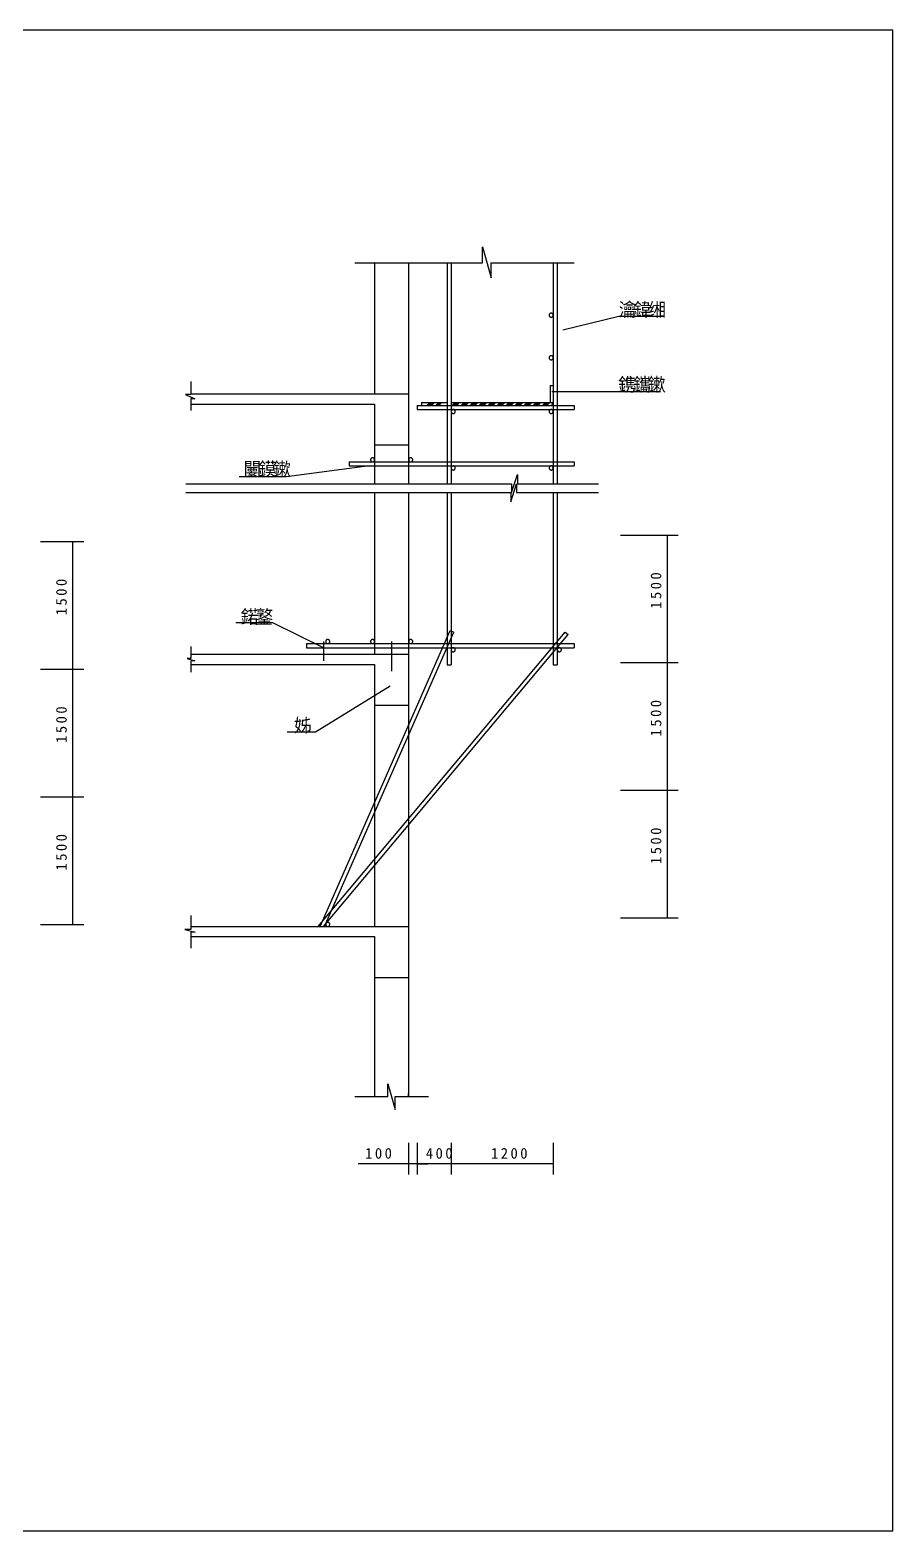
# Model space of a CAD drawing. Header units: metres. Extents: x 0 to 420, y 0 to 297.
# Drawn here: x 249.2 to 420, y 0 to 297 of the extents above; entities that cross this region are included whole.
import ezdxf

# ---------------------------------------------------------------- set-up
doc = ezdxf.new("R2010")
doc.units = ezdxf.units.M
doc.layers.add(' ', color=7, linetype='Continuous')

msp = doc.modelspace()

# ---------------------------------------------------------------- linework, layer by layer
at = {"layer": ' '}
for p, q in [((338.76, 250.92), (338.76, 254.04)), ((338.76, 254.04), (340.44, 247.96)), ((313.46, 250.92), (338.76, 250.92)), ((317.39, 250.92), (317.39, 225)), ((324.12, 250.92), (324.12, 225)), ((331.73, 250.92), (331.73, 207.15)), ((332.54, 250.92), (332.54, 207.15)), ((340.44, 247.96), (340.44, 250.92)), ((340.44, 250.92), (356.91, 250.92)), ((352.74, 250.92), (352.74, 207.15)), ((353.55, 250.92), (353.55, 207.15)), ((354.62, 237.64), (365.74, 240.35)), ((365.74, 240.35), (374.54, 240.35)), ((281.01, 227.41), (281.01, 224.83)), ((352.15, 226.66), (352.15, 223.29)), ((352.15, 226.66), (352.74, 226.66)), ((352.74, 226.66), (352.74, 222.71)), ((281.01, 224.83), (279.94, 224.83)), ((279.94, 224.83), (281.81, 223.97)), ((281.01, 224.99), (324.11, 224.99)), ((281.81, 223.97), (281.01, 223.97)), ((281.01, 223.97), (281.01, 221.71)), ((281.01, 222.97), (317.39, 222.97)), ((317.39, 222.97), (317.39, 207.15)), ((324.12, 224.99), (324.12, 207.15)), ((326.68, 223.29), (331.73, 223.29)), ((326.68, 223.29), (326.68, 222.71)), ((327.73, 222.71), (328.31, 223.29)), ((328.02, 222.71), (328.61, 223.29)), ((328.32, 222.71), (328.91, 223.29)), ((328.62, 222.71), (329.21, 223.29)), ((329.51, 222.71), (330.1, 223.29)), ((329.81, 222.71), (330.4, 223.29)), ((330.11, 222.71), (330.7, 223.29)), ((332.54, 223.29), (352.74, 223.29)), ((332.73, 222.71), (333.32, 223.29)), ((333.03, 222.71), (333.62, 223.29)), ((333.33, 222.71), (333.92, 223.29)), ((333.63, 222.71), (334.21, 223.29)), ((334.52, 222.71), (335.11, 223.29)), ((334.82, 222.71), (335.41, 223.29)), ((335.11, 222.71), (335.7, 223.29)), ((335.41, 222.71), (336, 223.29)), ((336.3, 222.71), (336.89, 223.29)), ((336.6, 222.71), (337.19, 223.29)), ((336.9, 222.71), (337.49, 223.29)), ((337.2, 222.71), (337.79, 223.29)), ((338.09, 222.71), (338.68, 223.29)), ((338.39, 222.71), (338.98, 223.29)), ((338.68, 222.71), (339.27, 223.29)), ((338.98, 222.71), (339.57, 223.29)), ((339.88, 222.71), (340.46, 223.29)), ((340.17, 222.71), (340.76, 223.29)), ((340.47, 222.71), (341.06, 223.29)), ((340.77, 222.71), (341.36, 223.29)), ((341.66, 222.71), (342.25, 223.29)), ((341.96, 222.71), (342.55, 223.29)), ((342.26, 222.71), (342.85, 223.29)), ((342.55, 222.71), (343.14, 223.29)), ((343.45, 222.71), (344.04, 223.29)), ((343.74, 222.71), (344.33, 223.29)), ((344.04, 222.71), (344.63, 223.29)), ((344.34, 222.71), (344.93, 223.29)), ((345.23, 222.71), (345.82, 223.29)), ((345.53, 222.71), (346.12, 223.29)), ((345.83, 222.71), (346.42, 223.29)), ((346.12, 222.71), (346.71, 223.29)), ((347.02, 222.71), (347.61, 223.29)), ((347.32, 222.71), (347.9, 223.29)), ((347.61, 222.71), (348.2, 223.29)), ((347.91, 222.71), (348.5, 223.29)), ((348.8, 222.71), (349.39, 223.29)), ((349.1, 222.71), (349.69, 223.29)), ((349.4, 222.71), (349.99, 223.29)), ((349.7, 222.71), (350.29, 223.29)), ((350.59, 222.71), (351.18, 223.29)), ((350.89, 222.71), (351.48, 223.29)), ((351.18, 222.71), (351.77, 223.29)), ((351.48, 222.71), (352.07, 223.29)), ((352.37, 222.71), (352.74, 223.07)), ((352.44, 225.45), (373.97, 225.45)), ((352.67, 222.71), (352.74, 222.77)), ((325.8, 222.71), (356.91, 222.71)), ((325.8, 222.71), (325.8, 221.9)), ((325.8, 221.9), (356.91, 221.9)), ((326.68, 222.71), (331.73, 222.71)), ((332.54, 222.71), (352.74, 222.71)), ((356.91, 222.71), (356.91, 221.9)), ((317.39, 214.89), (324.11, 214.89)), ((312.33, 211.53), (334.22, 211.53)), ((312.33, 211.53), (312.33, 210.72)), ((325.8, 211.53), (356.91, 211.53)), ((356.91, 211.53), (356.91, 210.72)), ((299.92, 208.58), (290.58, 208.58)), ((316.34, 210.72), (299.92, 208.58)), ((312.33, 210.72), (334.22, 210.72)), ((325.8, 210.72), (356.91, 210.72)), ((344.46, 205.47), (345.66, 209.03)), ((345.66, 209.03), (345.66, 207.15)), ((280.03, 207.15), (344.46, 207.15)), ((280.03, 205.47), (344.32, 205.47)), ((317.39, 205.47), (317.39, 173.48)), ((324.12, 205.47), (324.12, 159.05)), ((331.73, 205.47), (331.73, 171.39)), ((332.54, 205.47), (332.54, 171.39)), ((344.32, 203.65), (345.47, 207.15)), ((344.32, 205.47), (344.32, 203.65)), ((344.46, 207.15), (344.46, 205.47)), ((345.47, 207.15), (345.47, 205.47)), ((345.47, 205.47), (361.71, 205.47)), ((345.66, 207.15), (361.71, 207.15)), ((352.74, 205.47), (352.74, 171.39)), ((353.55, 205.47), (353.55, 171.39)), ((366.07, 197.05), (377.49, 197.05)), ((375.37, 171.8), (375.37, 197.05)), ((251.26, 195.77), (259.79, 195.77)), ((257.67, 170.52), (257.67, 195.77)), ((297.23, 179.68), (289.88, 179.68)), ((307.28, 174.73), (297.23, 179.68)), ((303.92, 175.57), (303.92, 174.76)), ((303.92, 175.57), (356.91, 175.57)), ((306.2, 119.61), (355.09, 177.86)), ((306.61, 119.61), (332.34, 178.17)), ((307.26, 119.61), (355.71, 177.34)), ((307.28, 175.97), (307.28, 172.13)), ((307.49, 119.61), (333.08, 177.84)), ((320.75, 175.97), (320.75, 170.11)), ((332.34, 178.17), (333.08, 177.84)), ((355.09, 177.86), (355.71, 177.34)), ((356.91, 175.57), (356.91, 174.76)), ((281.01, 172.62), (280.28, 172.62)), ((280.28, 172.62), (281.78, 172.17)), ((281.01, 175), (281.01, 172.62)), ((281.01, 173.48), (324.12, 173.48)), ((303.92, 174.76), (356.91, 174.76)), ((325.8, 174.76), (356.91, 174.76)), ((251.26, 170.52), (259.79, 170.52)), ((251.26, 170.52), (259.79, 170.52)), ((257.67, 145.26), (257.67, 170.52)), ((281.78, 172.17), (281.01, 172.17)), ((281.01, 172.17), (281.01, 169.89)), ((281.01, 171.46), (317.39, 171.46)), ((281.01, 171.46), (317.39, 171.46)), ((281.01, 171.46), (317.39, 171.46)), ((317.39, 171.46), (317.39, 119.61)), ((331.73, 171.39), (332.54, 171.39)), ((352.74, 171.39), (353.55, 171.39)), ((366.07, 171.8), (377.49, 171.8)), ((366.07, 171.8), (377.49, 171.8)), ((375.37, 146.54), (375.37, 171.8)), ((320.45, 167.14), (305.65, 158.05)), ((317.39, 163.38), (324.12, 163.38)), ((305.65, 158.05), (300.08, 158.05)), ((324.12, 159.05), (324.12, 85.94)), ((366.07, 146.54), (377.49, 146.54)), ((366.07, 146.54), (377.49, 146.54)), ((375.37, 121.29), (375.37, 146.54)), ((251.26, 145.26), (259.79, 145.26)), ((251.26, 145.26), (259.79, 145.26)), ((257.67, 120.01), (257.67, 145.26)), ((251.26, 120.01), (259.79, 120.01)), ((281.01, 118.99), (279.84, 118.99)), ((279.84, 118.99), (281.89, 118.46)), ((281.01, 121.75), (281.01, 118.99)), ((281.01, 119.61), (324.12, 119.61)), ((366.07, 121.29), (377.49, 121.29)), ((281.89, 118.46), (281.01, 118.46)), ((281.01, 118.46), (281.01, 115.3)), ((281.01, 117.59), (317.38, 117.59)), ((317.39, 117.59), (317.39, 94.36)), ((317.39, 117.58), (317.39, 85.94)), ((317.39, 109.51), (324.12, 109.51)), ((320.03, 85.94), (320.03, 88.48)), ((320.03, 88.48), (321.47, 83.4)), ((313.46, 85.94), (320.03, 85.94)), ((321.47, 83.4), (321.47, 85.94)), ((321.47, 85.94), (328.04, 85.94)), ((324.12, 76.78), (324.12, 70.55)), ((325.8, 76.78), (325.8, 70.55)), ((325.8, 76.78), (325.8, 70.55)), ((332.54, 76.78), (332.54, 70.55)), ((332.54, 76.78), (332.54, 70.55)), ((352.74, 76.78), (352.74, 70.55)), ((324.12, 72.67), (314.15, 72.67)), ((325.8, 72.67), (324.12, 72.67)), ((332.54, 72.67), (325.8, 72.67)), ((325.8, 72.67), (327.92, 72.67)), ((352.74, 72.67), (332.54, 72.67))]:
    msp.add_line(p, q, dxfattribs=at)
for points in [[(352.74, 240.54), (352.74, 240.58), (352.73, 240.62), (352.72, 240.66), (352.71, 240.7), (352.69, 240.73), (352.67, 240.77), (352.65, 240.8), (352.62, 240.83), (352.59, 240.85), (352.56, 240.88), (352.53, 240.9), (352.49, 240.92), (352.45, 240.93), (352.41, 240.94), (352.37, 240.94), (352.33, 240.95), (352.3, 240.94), (352.26, 240.94), (352.22, 240.93), (352.18, 240.92), (352.14, 240.9), (352.11, 240.88), (352.08, 240.85), (352.05, 240.83), (352.02, 240.8), (352, 240.77), (351.98, 240.73), (351.96, 240.7), (351.95, 240.66), (351.94, 240.62), (351.93, 240.58), (351.93, 240.54), (351.93, 240.5), (351.94, 240.46), (351.95, 240.42), (351.96, 240.39), (351.98, 240.35), (352, 240.32), (352.02, 240.29), (352.05, 240.26), (352.08, 240.23), (352.11, 240.21), (352.14, 240.19), (352.18, 240.17), (352.22, 240.16), (352.26, 240.15), (352.3, 240.14), (352.33, 240.14), (352.37, 240.14), (352.41, 240.15), (352.45, 240.16), (352.49, 240.17), (352.53, 240.19), (352.56, 240.21), (352.59, 240.23), (352.62, 240.26), (352.65, 240.29), (352.67, 240.32), (352.69, 240.35), (352.71, 240.39), (352.72, 240.42), (352.73, 240.46), (352.74, 240.5), (352.74, 240.54)], [(352.75, 232.12), (352.75, 232.16), (352.74, 232.2), (352.73, 232.24), (352.72, 232.28), (352.7, 232.32), (352.68, 232.35), (352.65, 232.39), (352.63, 232.42), (352.6, 232.44), (352.56, 232.47), (352.53, 232.49), (352.49, 232.51), (352.45, 232.52), (352.42, 232.53), (352.38, 232.53), (352.33, 232.54), (352.29, 232.53), (352.25, 232.53), (352.22, 232.52), (352.18, 232.51), (352.14, 232.49), (352.11, 232.47), (352.07, 232.44), (352.04, 232.42), (352.02, 232.39), (351.99, 232.35), (351.97, 232.32), (351.95, 232.28), (351.94, 232.24), (351.93, 232.2), (351.92, 232.16), (351.92, 232.12), (351.92, 232.08), (351.93, 232.04), (351.94, 232), (351.95, 231.97), (351.97, 231.93), (351.99, 231.9), (352.02, 231.86), (352.04, 231.83), (352.07, 231.81), (352.11, 231.78), (352.14, 231.76), (352.18, 231.74), (352.22, 231.73), (352.25, 231.72), (352.29, 231.71), (352.33, 231.71), (352.38, 231.71), (352.42, 231.72), (352.45, 231.73), (352.49, 231.74), (352.53, 231.76), (352.56, 231.78), (352.6, 231.81), (352.63, 231.83), (352.65, 231.86), (352.68, 231.9), (352.7, 231.93), (352.72, 231.97), (352.73, 232), (352.74, 232.04), (352.75, 232.08), (352.75, 232.12)], [(333.34, 221.49), (333.34, 221.53), (333.34, 221.57), (333.33, 221.61), (333.31, 221.65), (333.3, 221.68), (333.28, 221.72), (333.25, 221.75), (333.23, 221.78), (333.2, 221.81), (333.17, 221.83), (333.13, 221.85), (333.1, 221.87), (333.06, 221.88), (333.02, 221.89), (332.98, 221.9), (332.94, 221.9), (332.9, 221.9), (332.86, 221.89), (332.82, 221.88), (332.79, 221.87), (332.75, 221.85), (332.72, 221.83), (332.68, 221.81), (332.66, 221.78), (332.63, 221.75), (332.6, 221.72), (332.58, 221.68), (332.57, 221.65), (332.55, 221.61), (332.54, 221.57), (332.54, 221.53), (332.54, 221.49), (332.54, 221.45), (332.54, 221.41), (332.55, 221.38), (332.57, 221.34), (332.58, 221.3), (332.6, 221.27), (332.63, 221.24), (332.66, 221.21), (332.68, 221.18), (332.72, 221.16), (332.75, 221.14), (332.79, 221.12), (332.82, 221.11), (332.86, 221.1), (332.9, 221.09), (332.94, 221.09), (332.98, 221.09), (333.02, 221.1), (333.06, 221.11), (333.1, 221.12), (333.13, 221.14), (333.17, 221.16), (333.2, 221.18), (333.23, 221.21), (333.25, 221.24), (333.28, 221.27), (333.3, 221.3), (333.31, 221.34), (333.33, 221.38), (333.34, 221.41), (333.34, 221.45), (333.34, 221.49)], [(352.74, 221.49), (352.74, 221.53), (352.73, 221.57), (352.72, 221.61), (352.71, 221.65), (352.69, 221.68), (352.67, 221.72), (352.65, 221.75), (352.62, 221.78), (352.59, 221.81), (352.56, 221.83), (352.53, 221.85), (352.49, 221.87), (352.45, 221.88), (352.41, 221.89), (352.37, 221.9), (352.33, 221.9), (352.3, 221.9), (352.26, 221.89), (352.22, 221.88), (352.18, 221.87), (352.14, 221.85), (352.11, 221.83), (352.08, 221.81), (352.05, 221.78), (352.02, 221.75), (352, 221.72), (351.98, 221.68), (351.96, 221.65), (351.95, 221.61), (351.94, 221.57), (351.93, 221.53), (351.93, 221.49), (351.93, 221.45), (351.94, 221.41), (351.95, 221.38), (351.96, 221.34), (351.98, 221.3), (352, 221.27), (352.02, 221.24), (352.05, 221.21), (352.08, 221.18), (352.11, 221.16), (352.14, 221.14), (352.18, 221.12), (352.22, 221.11), (352.26, 221.1), (352.3, 221.09), (352.33, 221.09), (352.37, 221.09), (352.41, 221.1), (352.45, 221.11), (352.49, 221.12), (352.53, 221.14), (352.56, 221.16), (352.59, 221.18), (352.62, 221.21), (352.65, 221.24), (352.67, 221.27), (352.69, 221.3), (352.71, 221.34), (352.72, 221.38), (352.73, 221.41), (352.74, 221.45), (352.74, 221.49)], [(317.39, 211.93), (317.38, 211.97), (317.38, 212.01), (317.37, 212.05), (317.35, 212.09), (317.34, 212.12), (317.32, 212.16), (317.29, 212.19), (317.27, 212.22), (317.24, 212.24), (317.21, 212.27), (317.17, 212.29), (317.14, 212.3), (317.1, 212.32), (317.06, 212.33), (317.02, 212.33), (316.98, 212.33), (316.94, 212.33), (316.9, 212.33), (316.86, 212.32), (316.83, 212.3), (316.79, 212.29), (316.76, 212.27), (316.73, 212.24), (316.7, 212.22), (316.67, 212.19), (316.65, 212.16), (316.62, 212.12), (316.61, 212.09), (316.59, 212.05), (316.59, 212.01), (316.58, 211.97), (316.58, 211.93), (316.58, 211.89), (316.59, 211.85), (316.59, 211.81), (316.61, 211.78), (316.62, 211.74), (316.65, 211.71), (316.67, 211.67), (316.7, 211.65), (316.73, 211.62), (316.76, 211.59), (316.79, 211.57), (316.83, 211.56), (316.86, 211.54), (316.9, 211.53), (316.94, 211.53), (316.98, 211.53), (317.02, 211.53), (317.06, 211.53), (317.1, 211.54), (317.14, 211.56), (317.17, 211.57), (317.21, 211.59), (317.24, 211.62), (317.27, 211.65), (317.29, 211.67), (317.32, 211.71), (317.34, 211.74), (317.35, 211.78), (317.37, 211.81), (317.38, 211.85), (317.38, 211.89), (317.39, 211.93)], [(324.93, 211.93), (324.93, 211.97), (324.92, 212.01), (324.91, 212.05), (324.9, 212.09), (324.88, 212.12), (324.86, 212.16), (324.84, 212.19), (324.81, 212.22), (324.78, 212.24), (324.75, 212.27), (324.71, 212.29), (324.68, 212.3), (324.64, 212.32), (324.6, 212.33), (324.56, 212.33), (324.52, 212.33), (324.48, 212.33), (324.44, 212.33), (324.41, 212.32), (324.37, 212.3), (324.33, 212.29), (324.3, 212.27), (324.27, 212.24), (324.24, 212.22), (324.21, 212.19), (324.19, 212.16), (324.17, 212.12), (324.15, 212.09), (324.14, 212.05), (324.13, 212.01), (324.12, 211.97), (324.12, 211.93), (324.12, 211.89), (324.13, 211.85), (324.14, 211.81), (324.15, 211.78), (324.17, 211.74), (324.19, 211.71), (324.21, 211.67), (324.24, 211.65), (324.27, 211.62), (324.3, 211.59), (324.33, 211.57), (324.37, 211.56), (324.41, 211.54), (324.44, 211.53), (324.48, 211.53), (324.52, 211.53), (324.56, 211.53), (324.6, 211.53), (324.64, 211.54), (324.68, 211.56), (324.71, 211.57), (324.75, 211.59), (324.78, 211.62), (324.81, 211.65), (324.84, 211.67), (324.86, 211.71), (324.88, 211.74), (324.9, 211.78), (324.91, 211.81), (324.92, 211.85), (324.93, 211.89), (324.93, 211.93)], [(333.34, 210.31), (333.34, 210.35), (333.34, 210.39), (333.33, 210.43), (333.31, 210.47), (333.3, 210.51), (333.28, 210.54), (333.25, 210.57), (333.23, 210.6), (333.2, 210.63), (333.17, 210.65), (333.13, 210.67), (333.1, 210.69), (333.06, 210.7), (333.02, 210.71), (332.98, 210.72), (332.94, 210.72), (332.9, 210.72), (332.86, 210.71), (332.82, 210.7), (332.79, 210.69), (332.75, 210.67), (332.72, 210.65), (332.68, 210.63), (332.66, 210.6), (332.63, 210.57), (332.6, 210.54), (332.58, 210.51), (332.57, 210.47), (332.55, 210.43), (332.54, 210.39), (332.54, 210.35), (332.54, 210.31), (332.54, 210.27), (332.54, 210.24), (332.55, 210.2), (332.57, 210.16), (332.58, 210.12), (332.6, 210.09), (332.63, 210.06), (332.66, 210.03), (332.68, 210), (332.72, 209.98), (332.75, 209.96), (332.79, 209.94), (332.82, 209.93), (332.86, 209.92), (332.9, 209.91), (332.94, 209.91), (332.98, 209.91), (333.02, 209.92), (333.06, 209.93), (333.1, 209.94), (333.13, 209.96), (333.17, 209.98), (333.2, 210), (333.23, 210.03), (333.25, 210.06), (333.28, 210.09), (333.3, 210.12), (333.31, 210.16), (333.33, 210.2), (333.34, 210.24), (333.34, 210.27), (333.34, 210.31)], [(352.74, 210.31), (352.74, 210.35), (352.73, 210.39), (352.72, 210.43), (352.71, 210.47), (352.69, 210.51), (352.67, 210.54), (352.65, 210.57), (352.62, 210.6), (352.59, 210.63), (352.56, 210.65), (352.53, 210.67), (352.49, 210.69), (352.45, 210.7), (352.41, 210.71), (352.37, 210.72), (352.33, 210.72), (352.3, 210.72), (352.26, 210.71), (352.22, 210.7), (352.18, 210.69), (352.14, 210.67), (352.11, 210.65), (352.08, 210.63), (352.05, 210.6), (352.02, 210.57), (352, 210.54), (351.98, 210.51), (351.96, 210.47), (351.95, 210.43), (351.94, 210.39), (351.93, 210.35), (351.93, 210.31), (351.93, 210.27), (351.94, 210.24), (351.95, 210.2), (351.96, 210.16), (351.98, 210.12), (352, 210.09), (352.02, 210.06), (352.05, 210.03), (352.08, 210), (352.11, 209.98), (352.14, 209.96), (352.18, 209.94), (352.22, 209.93), (352.26, 209.92), (352.3, 209.91), (352.33, 209.91), (352.37, 209.91), (352.41, 209.92), (352.45, 209.93), (352.49, 209.94), (352.53, 209.96), (352.56, 209.98), (352.59, 210), (352.62, 210.03), (352.65, 210.06), (352.67, 210.09), (352.69, 210.12), (352.71, 210.16), (352.72, 210.2), (352.73, 210.24), (352.74, 210.27), (352.74, 210.31)], [(308.51, 175.98), (308.51, 176.02), (308.51, 176.06), (308.5, 176.09), (308.48, 176.13), (308.47, 176.17), (308.45, 176.2), (308.42, 176.23), (308.39, 176.26), (308.37, 176.29), (308.33, 176.31), (308.3, 176.33), (308.26, 176.35), (308.23, 176.36), (308.19, 176.37), (308.15, 176.38), (308.11, 176.38), (308.07, 176.38), (308.03, 176.37), (307.99, 176.36), (307.95, 176.35), (307.92, 176.33), (307.88, 176.31), (307.85, 176.29), (307.82, 176.26), (307.8, 176.23), (307.77, 176.2), (307.75, 176.17), (307.74, 176.13), (307.72, 176.09), (307.71, 176.06), (307.71, 176.02), (307.71, 175.98), (307.71, 175.94), (307.71, 175.9), (307.72, 175.86), (307.74, 175.82), (307.75, 175.79), (307.77, 175.75), (307.8, 175.72), (307.82, 175.69), (307.85, 175.66), (307.88, 175.64), (307.92, 175.62), (307.95, 175.6), (307.99, 175.59), (308.03, 175.58), (308.07, 175.57), (308.11, 175.57), (308.15, 175.57), (308.19, 175.58), (308.23, 175.59), (308.26, 175.6), (308.3, 175.62), (308.33, 175.64), (308.37, 175.66), (308.39, 175.69), (308.42, 175.72), (308.45, 175.75), (308.47, 175.79), (308.48, 175.82), (308.5, 175.86), (308.51, 175.9), (308.51, 175.94), (308.51, 175.98)], [(317.39, 175.98), (317.38, 176.02), (317.38, 176.06), (317.37, 176.09), (317.35, 176.13), (317.34, 176.17), (317.32, 176.2), (317.29, 176.23), (317.27, 176.26), (317.24, 176.29), (317.21, 176.31), (317.17, 176.33), (317.14, 176.35), (317.1, 176.36), (317.06, 176.37), (317.02, 176.38), (316.98, 176.38), (316.94, 176.38), (316.9, 176.37), (316.86, 176.36), (316.83, 176.35), (316.79, 176.33), (316.76, 176.31), (316.73, 176.29), (316.7, 176.26), (316.67, 176.23), (316.65, 176.2), (316.62, 176.17), (316.61, 176.13), (316.59, 176.09), (316.59, 176.06), (316.58, 176.02), (316.58, 175.98), (316.58, 175.94), (316.59, 175.9), (316.59, 175.86), (316.61, 175.82), (316.62, 175.79), (316.65, 175.75), (316.67, 175.72), (316.7, 175.69), (316.73, 175.66), (316.76, 175.64), (316.79, 175.62), (316.83, 175.6), (316.86, 175.59), (316.9, 175.58), (316.94, 175.57), (316.98, 175.57), (317.02, 175.57), (317.06, 175.58), (317.1, 175.59), (317.14, 175.6), (317.17, 175.62), (317.21, 175.64), (317.24, 175.66), (317.27, 175.69), (317.29, 175.72), (317.32, 175.75), (317.34, 175.79), (317.35, 175.82), (317.37, 175.86), (317.38, 175.9), (317.38, 175.94), (317.39, 175.98)], [(324.93, 175.98), (324.93, 176.02), (324.92, 176.06), (324.91, 176.09), (324.9, 176.13), (324.88, 176.17), (324.86, 176.2), (324.84, 176.23), (324.81, 176.26), (324.78, 176.29), (324.75, 176.31), (324.71, 176.33), (324.68, 176.35), (324.64, 176.36), (324.6, 176.37), (324.56, 176.38), (324.52, 176.38), (324.48, 176.38), (324.44, 176.37), (324.41, 176.36), (324.37, 176.35), (324.33, 176.33), (324.3, 176.31), (324.27, 176.29), (324.24, 176.26), (324.21, 176.23), (324.19, 176.2), (324.17, 176.17), (324.15, 176.13), (324.14, 176.09), (324.13, 176.06), (324.12, 176.02), (324.12, 175.98), (324.12, 175.94), (324.13, 175.9), (324.14, 175.86), (324.15, 175.82), (324.17, 175.79), (324.19, 175.75), (324.21, 175.72), (324.24, 175.69), (324.27, 175.66), (324.3, 175.64), (324.33, 175.62), (324.37, 175.6), (324.41, 175.59), (324.44, 175.58), (324.48, 175.57), (324.52, 175.57), (324.56, 175.57), (324.6, 175.58), (324.64, 175.59), (324.68, 175.6), (324.71, 175.62), (324.75, 175.64), (324.78, 175.66), (324.81, 175.69), (324.84, 175.72), (324.86, 175.75), (324.88, 175.79), (324.9, 175.82), (324.91, 175.86), (324.92, 175.9), (324.93, 175.94), (324.93, 175.98)], [(333.34, 174.35), (333.34, 174.39), (333.34, 174.43), (333.33, 174.47), (333.31, 174.51), (333.3, 174.55), (333.28, 174.58), (333.25, 174.61), (333.23, 174.64), (333.2, 174.67), (333.17, 174.69), (333.13, 174.71), (333.1, 174.73), (333.06, 174.74), (333.02, 174.75), (332.98, 174.76), (332.94, 174.76), (332.9, 174.76), (332.86, 174.75), (332.82, 174.74), (332.79, 174.73), (332.75, 174.71), (332.72, 174.69), (332.68, 174.67), (332.66, 174.64), (332.63, 174.61), (332.6, 174.58), (332.58, 174.55), (332.57, 174.51), (332.55, 174.47), (332.54, 174.43), (332.54, 174.39), (332.54, 174.35), (332.54, 174.32), (332.54, 174.28), (332.55, 174.24), (332.57, 174.2), (332.58, 174.16), (332.6, 174.13), (332.63, 174.1), (332.66, 174.07), (332.68, 174.04), (332.72, 174.02), (332.75, 174), (332.79, 173.98), (332.82, 173.97), (332.86, 173.96), (332.9, 173.95), (332.94, 173.95), (332.98, 173.95), (333.02, 173.96), (333.06, 173.97), (333.1, 173.98), (333.13, 174), (333.17, 174.02), (333.2, 174.04), (333.23, 174.07), (333.25, 174.1), (333.28, 174.13), (333.3, 174.16), (333.31, 174.2), (333.33, 174.24), (333.34, 174.28), (333.34, 174.32), (333.34, 174.35)], [(354.36, 174.35), (354.35, 174.39), (354.35, 174.43), (354.34, 174.47), (354.32, 174.51), (354.31, 174.55), (354.29, 174.58), (354.26, 174.61), (354.24, 174.64), (354.21, 174.67), (354.18, 174.69), (354.14, 174.71), (354.11, 174.73), (354.07, 174.74), (354.03, 174.75), (353.99, 174.76), (353.95, 174.76), (353.91, 174.76), (353.87, 174.75), (353.83, 174.74), (353.8, 174.73), (353.76, 174.71), (353.73, 174.69), (353.69, 174.67), (353.67, 174.64), (353.64, 174.61), (353.62, 174.58), (353.59, 174.55), (353.58, 174.51), (353.56, 174.47), (353.55, 174.43), (353.55, 174.39), (353.55, 174.35), (353.55, 174.32), (353.55, 174.28), (353.56, 174.24), (353.58, 174.2), (353.59, 174.16), (353.62, 174.13), (353.64, 174.1), (353.67, 174.07), (353.69, 174.04), (353.73, 174.02), (353.76, 174), (353.8, 173.98), (353.83, 173.97), (353.87, 173.96), (353.91, 173.95), (353.95, 173.95), (353.99, 173.95), (354.03, 173.96), (354.07, 173.97), (354.11, 173.98), (354.14, 174), (354.18, 174.02), (354.21, 174.04), (354.24, 174.07), (354.26, 174.1), (354.29, 174.13), (354.31, 174.16), (354.32, 174.2), (354.34, 174.24), (354.35, 174.28), (354.35, 174.32), (354.36, 174.35)], [(308.51, 120.01), (308.51, 120.05), (308.51, 120.09), (308.5, 120.13), (308.48, 120.17), (308.47, 120.2), (308.45, 120.24), (308.42, 120.27), (308.39, 120.3), (308.37, 120.32), (308.33, 120.35), (308.3, 120.37), (308.26, 120.38), (308.23, 120.4), (308.19, 120.41), (308.15, 120.41), (308.11, 120.42), (308.07, 120.41), (308.03, 120.41), (307.99, 120.4), (307.95, 120.38), (307.92, 120.37), (307.88, 120.35), (307.85, 120.32), (307.82, 120.3), (307.8, 120.27), (307.77, 120.24), (307.75, 120.2), (307.74, 120.17), (307.72, 120.13), (307.71, 120.09), (307.71, 120.05), (307.71, 120.01), (307.71, 119.97), (307.71, 119.93), (307.72, 119.89), (307.74, 119.86), (307.75, 119.82), (307.77, 119.79), (307.8, 119.76), (307.82, 119.73), (307.85, 119.7), (307.88, 119.68), (307.92, 119.66), (307.95, 119.64), (307.99, 119.62), (308.03, 119.62), (308.07, 119.61), (308.11, 119.61), (308.15, 119.61), (308.19, 119.62), (308.23, 119.62), (308.26, 119.64), (308.3, 119.66), (308.33, 119.68), (308.37, 119.7), (308.39, 119.73), (308.42, 119.76), (308.45, 119.79), (308.47, 119.82), (308.48, 119.86), (308.5, 119.89), (308.51, 119.93), (308.51, 119.97), (308.51, 120.01)]]:
    msp.add_lwpolyline(points, dxfattribs=at)
for p, q in [((420, 296.97), (0, 296.97)), ((420, 0), (420, 296.97)), ((324.12, 85.94), (324.12, 86.53)), ((0, 0), (420, 0))]:
    msp.add_line(p, q)

# ---------------------------------------------------------------- texts
for s, height, p in [('瀹', 2.69, (365.71, 240.31)), ('鍏', 2.69, (368.64, 240.31)), ('缃', 2.69, (371.57, 240.31)), ('鎸', 2.69, (365.59, 225.48)), ('鑴', 2.69, (368.52, 225.48)), ('鏉', 2.69, (371.44, 225.48)), ('闄', 2.69, (291.43, 208.77)), ('鏌', 2.69, (294.36, 208.77)), ('鏉', 2.69, (297.29, 208.77)), ('鍩', 2.69, (290.88, 179.54)), ('鐜', 2.69, (293.81, 179.54)), ('姊', 2.69, (301.43, 158.06)), ('1', 2.12, (315.51, 73.67)), ('0', 2.12, (317.44, 73.67)), ('0', 2.12, (319.37, 73.67)), ('4', 2.12, (327.52, 73.67)), ('0', 2.12, (329.45, 73.67)), ('0', 2.12, (331.38, 73.67)), ('1', 2.12, (340.43, 73.67)), ('2', 2.12, (342.36, 73.67)), ('0', 2.12, (344.28, 73.67)), ('0', 2.12, (346.21, 73.67))]:
    msp.add_text(s, height=height, dxfattribs=at).set_placement(p)
for s, p in [('0', (256.43, 186.96)), ('0', (374.13, 188.24)), ('0', (374.13, 186.31)), ('0', (256.43, 185.03)), ('5', (256.43, 183.1)), ('5', (374.13, 184.38)), ('1', (256.43, 181.17)), ('1', (374.13, 182.45)), ('0', (374.13, 162.98)), ('0', (256.43, 161.71)), ('0', (256.43, 159.78)), ('0', (374.13, 161.06)), ('5', (374.13, 159.13)), ('5', (256.43, 157.85)), ('1', (374.13, 157.2)), ('1', (256.43, 155.92)), ('0', (256.43, 136.45)), ('0', (374.13, 137.73)), ('0', (374.13, 135.8)), ('0', (256.43, 134.52)), ('5', (256.43, 132.6)), ('5', (374.13, 133.88)), ('1', (256.43, 130.67)), ('1', (374.13, 131.95))]:
    msp.add_text(s, height=2.12, rotation=90, dxfattribs=at).set_placement(p)

doc.saveas('drawing.dxf')
